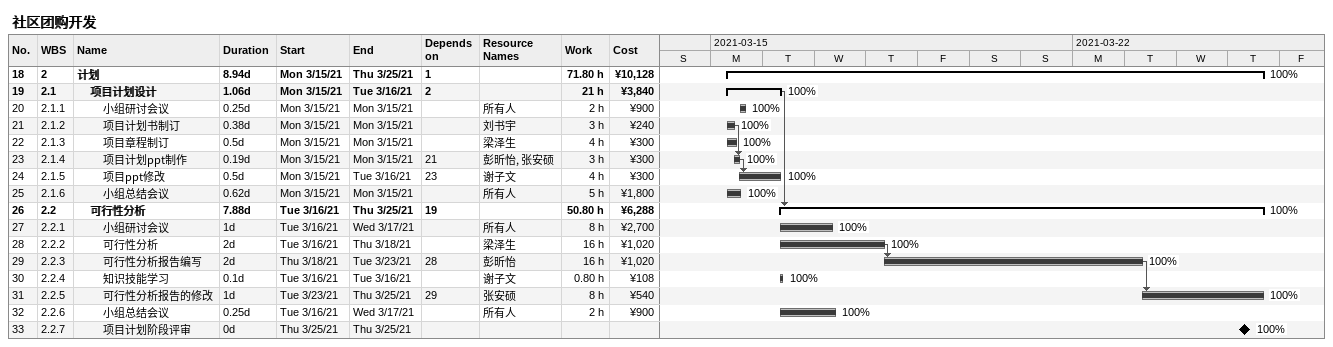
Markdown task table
社区团购开发

| ID | WBS | Task | Duration | Start | Finish | Predecessors | Resources | % complete | Work (h) | Cost (¥) |
|---|---|---|---|---|---|---|---|---|---|---|
| 18 | 2 | **计划** | 8.94d | 2021-03-15 | 2021-03-25 | 1 |  | 100 | 71.80 | 10128 |
| 19 | 2.1 | **项目计划设计** | 1.06d | 2021-03-15 | 2021-03-16 | 2 |  | 100 | 21 | 3840 |
| 20 | 2.1.1 | 小组研讨会议 | 0.25d | 2021-03-15 | 2021-03-15 |  | 所有人 | 100 | 2 | 900 |
| 21 | 2.1.2 | 项目计划书制订 | 0.38d | 2021-03-15 | 2021-03-15 |  | 刘书宇 | 100 | 3 | 240 |
| 22 | 2.1.3 | 项目章程制订 | 0.5d | 2021-03-15 | 2021-03-15 |  | 梁泽生 | 100 | 4 | 300 |
| 23 | 2.1.4 | 项目计划ppt制作 | 0.19d | 2021-03-15 | 2021-03-15 | 21 | 彭昕怡, 张安硕 | 100 | 3 | 300 |
| 24 | 2.1.5 | 项目ppt修改 | 0.5d | 2021-03-15 | 2021-03-16 | 23 | 谢子文 | 100 | 4 | 300 |
| 25 | 2.1.6 | 小组总结会议 | 0.62d | 2021-03-15 | 2021-03-15 |  | 所有人 | 100 | 5 | 1800 |
| 26 | 2.2 | **可行性分析** | 7.88d | 2021-03-16 | 2021-03-25 | 19 |  | 100 | 50.80 | 6288 |
| 27 | 2.2.1 | 小组研讨会议 | 1d | 2021-03-16 | 2021-03-17 |  | 所有人 | 100 | 8 | 2700 |
| 28 | 2.2.2 | 可行性分析 | 2d | 2021-03-16 | 2021-03-18 |  | 梁泽生 | 100 | 16 | 1020 |
| 29 | 2.2.3 | 可行性分析报告编写 | 2d | 2021-03-18 | 2021-03-23 | 28 | 彭昕怡 | 100 | 16 | 1020 |
| 30 | 2.2.4 | 知识技能学习 | 0.1d | 2021-03-16 | 2021-03-16 |  | 谢子文 | 100 | 0.80 | 108 |
| 31 | 2.2.5 | 可行性分析报告的修改 | 1d | 2021-03-23 | 2021-03-25 | 29 | 张安硕 | 100 | 8 | 540 |
| 32 | 2.2.6 | 小组总结会议 | 0.25d | 2021-03-16 | 2021-03-17 |  | 所有人 | 100 | 2 | 900 |
| 33 | 2.2.7 | 项目计划阶段评审 | 0d | 2021-03-25 | 2021-03-25 |  |  | 100 |  |  |
